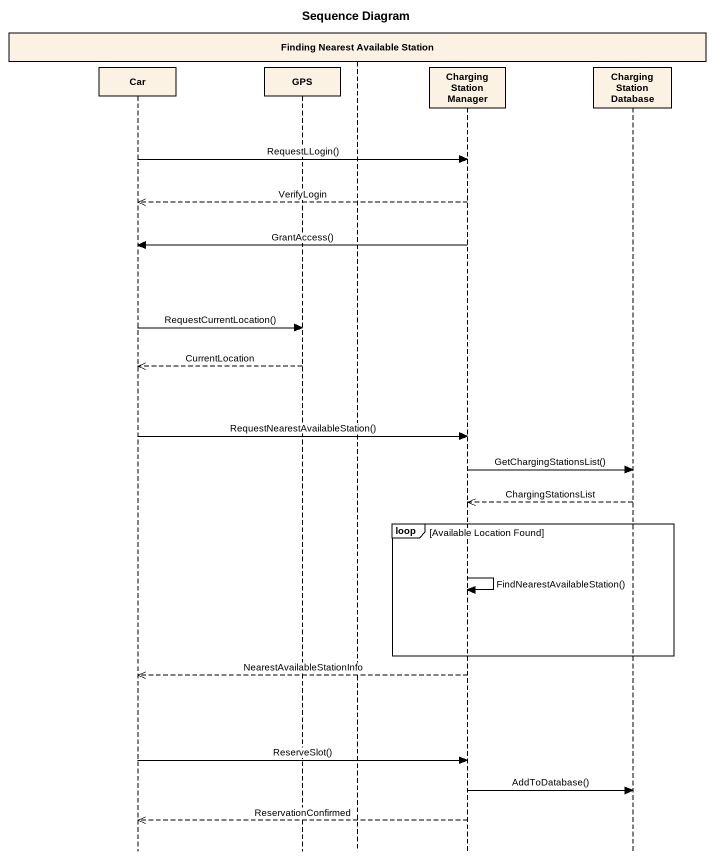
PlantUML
@startuml
title Sequence Diagram
hide footbox
participant Car
participant GPS
participant "Finding Nearest Available Station" as Finding_Nearest_Available
participant "Charging Station Manager" as Charging_Station_Manager
participant "Charging Station Database" as Charging_Station_Database

Car -> Charging_Station_Manager : RequestLLogin()
Charging_Station_Manager -->> Car : VerifyLogin
Charging_Station_Manager -> Car : GrantAccess()
Car -> GPS : RequestCurrentLocation()
GPS -->> Car : CurrentLocation
Car -> Charging_Station_Manager : RequestNearestAvailableStation()
Charging_Station_Manager -> Charging_Station_Database : GetChargingStationsList()
Charging_Station_Database -->> Charging_Station_Manager : ChargingStationsList
loop Available Location Found
  Charging_Station_Manager -> Charging_Station_Manager : FindNearestAvailableStation()
end
Charging_Station_Manager -->> Car : NearestAvailableStationInfo
Car -> Charging_Station_Manager : ReserveSlot()
Charging_Station_Manager -> Charging_Station_Database : AddToDatabase()
Charging_Station_Manager -->> Car : ReservationConfirmed
@enduml
